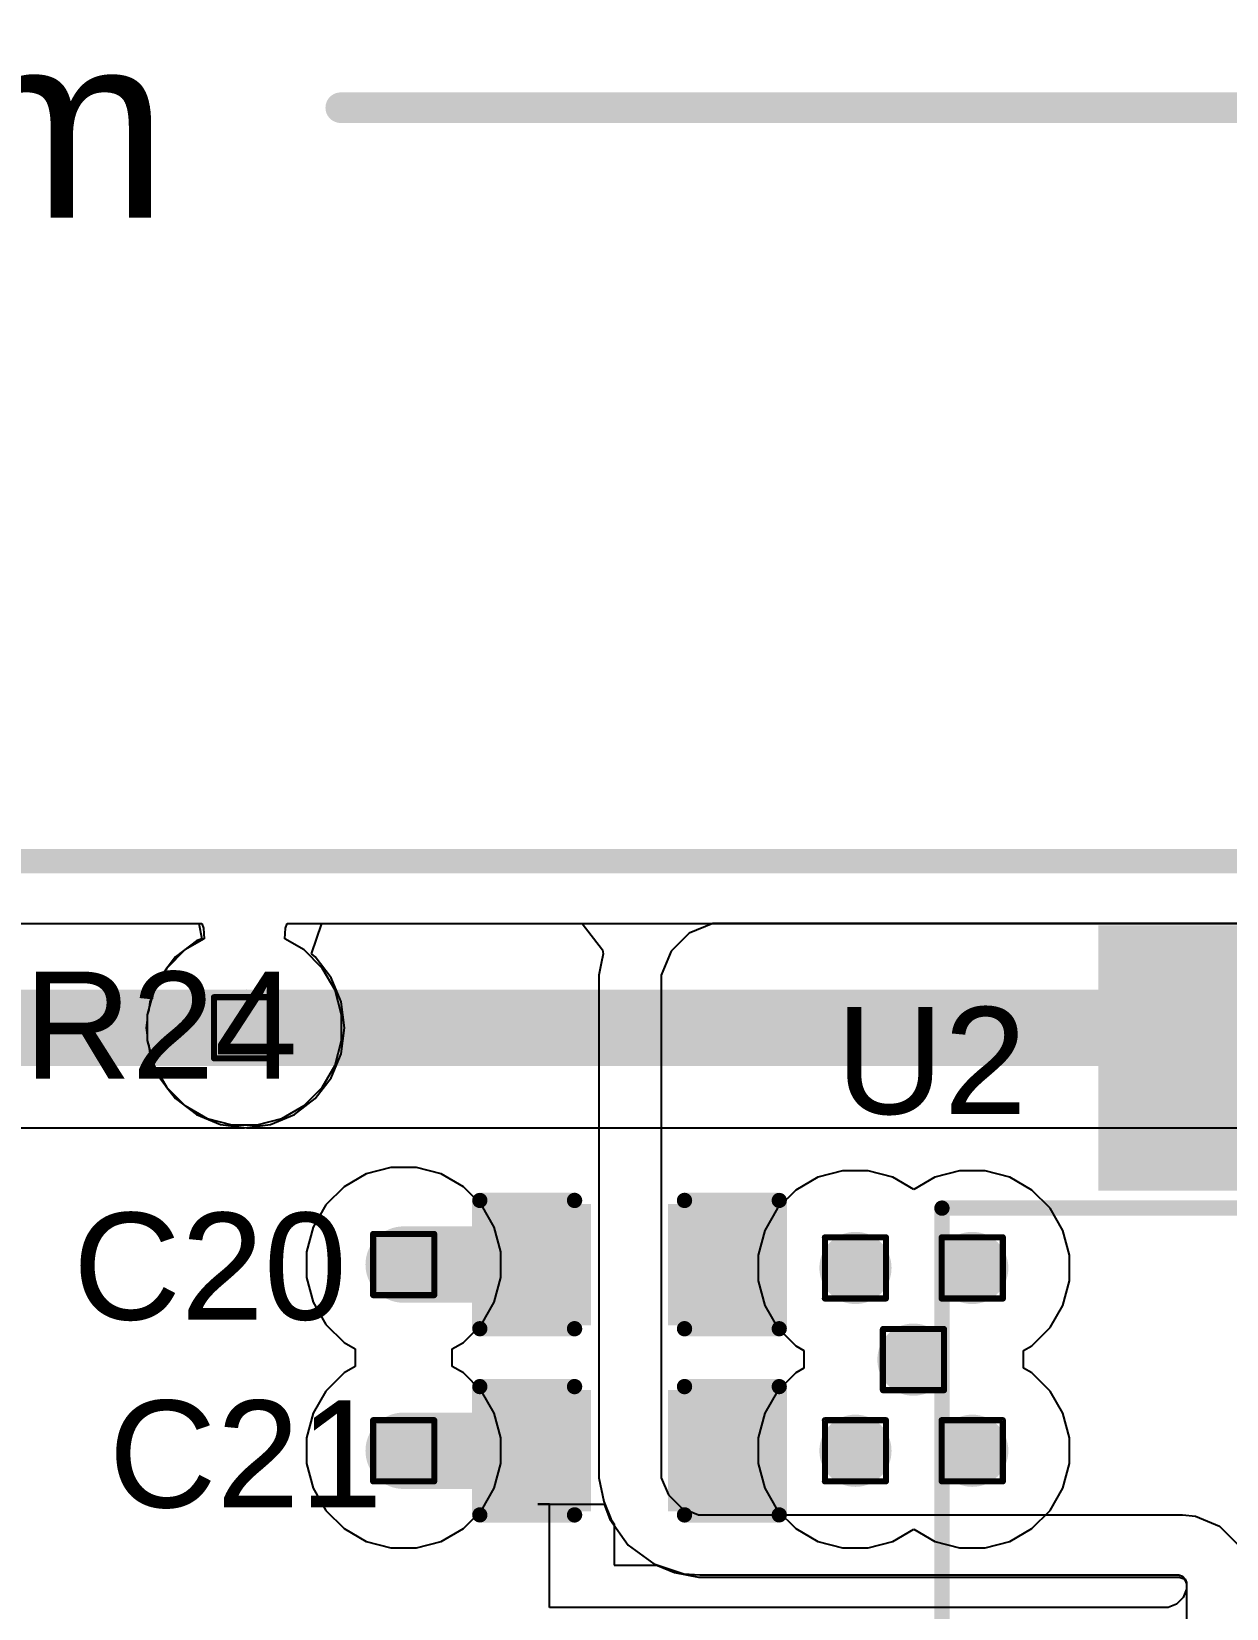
# Model space of a CAD drawing. Header units: inches. Extents: x -9 to 196, y -9 to 68.
# Drawn here: x 28.38 to 38.31, y 23.79 to 36.89 of the extents above; entities that cross this region are included whole.
import ezdxf

# ---------------------------------------------------------------- set-up
doc = ezdxf.new("R2010")
doc.units = ezdxf.units.IN
for name, color, linetype in [('Board Outline', 216, 'Continuous'), ('Bottom Layer', 5, 'Continuous'), ('Dimension', 6, 'Continuous'), ('Drill Drawing', 1, 'Continuous'), ('Ground', 16, 'Continuous'), ('Power 3V3', 76, 'Continuous'), ('Top Layer', 1, 'Continuous'), ('Top Overlay', 2, 'Continuous'), ('Top Paste', 8, 'Continuous'), ('Top Solder', 216, 'Continuous'), ('Via Holes', 16, 'Continuous')]:
    doc.layers.add(name, color=color, linetype=linetype)
doc.styles.add('Arial', font='', dxfattribs={"height": 0.2})
doc.styles.get('Arial').set_extended_font_data('Arial')

# ---------------------------------------------------------------- blocks, each defined once
blk = doc.blocks.new('SOT__223_1')
at = {"layer": 'Top Layer'}
for points in [[(-1.9, 4.05), (1.9, 4.05), (1.9, 2.05), (-1.9, 2.05)], [(-3.05, -2.05), (-1.55, -2.05), (-1.55, -4.05), (-3.05, -4.05)], [(-0.75, -2.05), (0.75, -2.05), (0.75, -4.05), (-0.75, -4.05)], [(1.55, -2.05), (3.05, -2.05), (3.05, -4.05), (1.55, -4.05)]]:
    blk.add_hatch(color=1, dxfattribs=at).paths.add_polyline_path(points)
at = {"layer": 'Top Paste'}
for points in [[(-1.9, 4.05), (1.9, 4.05), (1.9, 2.05), (-1.9, 2.05)], [(-3.05, -2.05), (-1.55, -2.05), (-1.55, -4.05), (-3.05, -4.05)], [(-0.75, -2.05), (0.75, -2.05), (0.75, -4.05), (-0.75, -4.05)], [(1.55, -2.05), (3.05, -2.05), (3.05, -4.05), (1.55, -4.05)]]:
    blk.add_hatch(color=8, dxfattribs=at).paths.add_polyline_path(points)
at = {"layer": 'Top Solder'}
for points in [[(-2.002, 4.152), (2.002, 4.152), (2.002, 1.948), (-2.002, 1.948)], [(-3.152, -1.948), (-1.448, -1.948), (-1.448, -4.152), (-3.152, -4.152)], [(-0.852, -1.948), (0.852, -1.948), (0.852, -4.152), (-0.852, -4.152)], [(1.448, -1.948), (3.152, -1.948), (3.152, -4.152), (1.448, -4.152)]]:
    blk.add_hatch(color=216, dxfattribs=at).paths.add_polyline_path(points)
at = {"layer": 'Top Overlay'}
for points in [[(-3.302, 1.803, 0.127, 0.127, 0), (3.302, 1.803, 0.127, 0.127, 0)], [(-3.302, -1.829, 0.127, 0.127, 0), (-3.302, 1.803, 0.127, 0.127, 0)], [(3.302, -1.829, 0.127, 0.127, 0), (3.302, 1.803, 0.127, 0.127, 0)], [(-3.302, -1.829, 0.127, 0.127, 0), (3.302, -1.829, 0.127, 0.127, 0)], [(-3.353, -2.946, 0.2, 0.2, 0), (-3.226, -3.073, 0.2, 0.2, 0)], [(-3.353, -2.946, 0.2, 0.2, 0), (-3.353, -3.2, 0.2, 0.2, 0)], [(-3.353, -3.2, 0.2, 0.2, 0), (-3.226, -3.073, 0.2, 0.2, 0)]]:
    blk.add_lwpolyline(points, format="xyseb", dxfattribs=at)
for points in [[(-3.334, 1.803, 0.0635, 0.0635, 1), (-3.27, 1.803, 0.0635, 0.0635, 1)], [(-3.334, 1.803, 0.0635, 0.0635, 1), (-3.27, 1.803, 0.0635, 0.0635, 1)], [(3.27, 1.803, 0.0635, 0.0635, 1), (3.334, 1.803, 0.0635, 0.0635, 1)], [(3.27, 1.803, 0.0635, 0.0635, 1), (3.334, 1.803, 0.0635, 0.0635, 1)], [(-3.334, -1.829, 0.0635, 0.0635, 1), (-3.27, -1.829, 0.0635, 0.0635, 1)], [(-3.334, -1.829, 0.0635, 0.0635, 1), (-3.27, -1.829, 0.0635, 0.0635, 1)], [(3.27, -1.829, 0.0635, 0.0635, 1), (3.334, -1.829, 0.0635, 0.0635, 1)], [(3.27, -1.829, 0.0635, 0.0635, 1), (3.334, -1.829, 0.0635, 0.0635, 1)], [(-3.403, -2.946, 0.1, 0.1, 1), (-3.303, -2.946, 0.1, 0.1, 1)], [(-3.403, -2.946, 0.1, 0.1, 1), (-3.303, -2.946, 0.1, 0.1, 1)], [(-3.276, -3.073, 0.1, 0.1, 1), (-3.176, -3.073, 0.1, 0.1, 1)], [(-3.276, -3.073, 0.1, 0.1, 1), (-3.176, -3.073, 0.1, 0.1, 1)], [(-3.403, -3.2, 0.1, 0.1, 1), (-3.303, -3.2, 0.1, 0.1, 1)], [(-3.403, -3.2, 0.1, 0.1, 1), (-3.303, -3.2, 0.1, 0.1, 1)]]:
    blk.add_lwpolyline(points, format="xyseb", close=True, dxfattribs=at)
blk = doc.blocks.new('C___0603_43')
at = {"layer": 'Top Layer'}
for points in [[(-0.381, 0.445), (-0.381, -0.445), (-1.143, -0.445), (-1.143, 0.445)], [(1.143, 0.445), (1.143, -0.445), (0.381, -0.445), (0.381, 0.445)]]:
    blk.add_hatch(color=1, dxfattribs=at).paths.add_polyline_path(points)
at = {"layer": 'Top Paste'}
for points in [[(-0.381, 0.445), (-0.381, -0.445), (-1.143, -0.445), (-1.143, 0.445)], [(1.143, 0.445), (1.143, -0.445), (0.381, -0.445), (0.381, 0.445)]]:
    blk.add_hatch(color=8, dxfattribs=at).paths.add_polyline_path(points)
at = {"layer": 'Top Solder'}
for points in [[(-0.321, 0.504), (-0.321, -0.504), (-1.203, -0.504), (-1.203, 0.504)], [(1.203, 0.504), (1.203, -0.504), (0.321, -0.504), (0.321, 0.504)]]:
    blk.add_hatch(color=216, dxfattribs=at).paths.add_polyline_path(points)
at = {"layer": 'Top Overlay'}
for points in [[(-1.245, 0.533, 0.127, 0.127, 0), (-0.457, 0.533, 0.127, 0.127, 0)], [(-1.245, -0.533, 0.127, 0.127, 0), (-1.245, 0.533, 0.127, 0.127, 0)], [(0.457, 0.533, 0.127, 0.127, 0), (1.245, 0.533, 0.127, 0.127, 0)], [(1.245, -0.533, 0.127, 0.127, 0), (1.245, 0.533, 0.127, 0.127, 0)], [(-1.245, -0.533, 0.127, 0.127, 0), (-0.457, -0.533, 0.127, 0.127, 0)], [(0.457, -0.533, 0.127, 0.127, 0), (1.245, -0.533, 0.127, 0.127, 0)]]:
    blk.add_lwpolyline(points, format="xyseb", dxfattribs=at)
for points in [[(-1.276, 0.533, 0.0635, 0.0635, 1), (-1.213, 0.533, 0.0635, 0.0635, 1)], [(-1.276, 0.533, 0.0635, 0.0635, 1), (-1.213, 0.533, 0.0635, 0.0635, 1)], [(-0.489, 0.533, 0.0635, 0.0635, 1), (-0.425, 0.533, 0.0635, 0.0635, 1)], [(0.425, 0.533, 0.0635, 0.0635, 1), (0.489, 0.533, 0.0635, 0.0635, 1)], [(1.213, 0.533, 0.0635, 0.0635, 1), (1.276, 0.533, 0.0635, 0.0635, 1)], [(1.213, 0.533, 0.0635, 0.0635, 1), (1.276, 0.533, 0.0635, 0.0635, 1)], [(-1.276, -0.533, 0.0635, 0.0635, 1), (-1.213, -0.533, 0.0635, 0.0635, 1)], [(-1.276, -0.533, 0.0635, 0.0635, 1), (-1.213, -0.533, 0.0635, 0.0635, 1)], [(-0.489, -0.533, 0.0635, 0.0635, 1), (-0.425, -0.533, 0.0635, 0.0635, 1)], [(0.425, -0.533, 0.0635, 0.0635, 1), (0.489, -0.533, 0.0635, 0.0635, 1)], [(1.213, -0.533, 0.0635, 0.0635, 1), (1.276, -0.533, 0.0635, 0.0635, 1)], [(1.213, -0.533, 0.0635, 0.0635, 1), (1.276, -0.533, 0.0635, 0.0635, 1)]]:
    blk.add_lwpolyline(points, format="xyseb", close=True, dxfattribs=at)
blk = doc.blocks.new('C___0603_44')
at = {"layer": 'Top Layer'}
for points in [[(-0.381, 0.445), (-0.381, -0.445), (-1.143, -0.445), (-1.143, 0.445)], [(1.143, 0.445), (1.143, -0.445), (0.381, -0.445), (0.381, 0.445)]]:
    blk.add_hatch(color=1, dxfattribs=at).paths.add_polyline_path(points)
at = {"layer": 'Top Paste'}
for points in [[(-0.381, 0.445), (-0.381, -0.445), (-1.143, -0.445), (-1.143, 0.445)], [(1.143, 0.445), (1.143, -0.445), (0.381, -0.445), (0.381, 0.445)]]:
    blk.add_hatch(color=8, dxfattribs=at).paths.add_polyline_path(points)
at = {"layer": 'Top Solder'}
for points in [[(-0.321, 0.504), (-0.321, -0.504), (-1.203, -0.504), (-1.203, 0.504)], [(1.203, 0.504), (1.203, -0.504), (0.321, -0.504), (0.321, 0.504)]]:
    blk.add_hatch(color=216, dxfattribs=at).paths.add_polyline_path(points)
at = {"layer": 'Top Overlay'}
for points in [[(-1.245, 0.533, 0.127, 0.127, 0), (-0.457, 0.533, 0.127, 0.127, 0)], [(-1.245, -0.533, 0.127, 0.127, 0), (-1.245, 0.533, 0.127, 0.127, 0)], [(0.457, 0.533, 0.127, 0.127, 0), (1.245, 0.533, 0.127, 0.127, 0)], [(1.245, 0.533, 0.127, 0.127, 0), (1.245, -0.533, 0.127, 0.127, 0)], [(-1.245, -0.533, 0.127, 0.127, 0), (-0.457, -0.533, 0.127, 0.127, 0)], [(0.457, -0.533, 0.127, 0.127, 0), (1.245, -0.533, 0.127, 0.127, 0)]]:
    blk.add_lwpolyline(points, format="xyseb", dxfattribs=at)
for points in [[(-1.276, 0.533, 0.0635, 0.0635, 1), (-1.213, 0.533, 0.0635, 0.0635, 1)], [(-1.276, 0.533, 0.0635, 0.0635, 1), (-1.213, 0.533, 0.0635, 0.0635, 1)], [(-0.489, 0.533, 0.0635, 0.0635, 1), (-0.425, 0.533, 0.0635, 0.0635, 1)], [(0.425, 0.533, 0.0635, 0.0635, 1), (0.489, 0.533, 0.0635, 0.0635, 1)], [(1.213, 0.533, 0.0635, 0.0635, 1), (1.276, 0.533, 0.0635, 0.0635, 1)], [(1.213, 0.533, 0.0635, 0.0635, 1), (1.276, 0.533, 0.0635, 0.0635, 1)], [(-1.276, -0.533, 0.0635, 0.0635, 1), (-1.213, -0.533, 0.0635, 0.0635, 1)], [(-1.276, -0.533, 0.0635, 0.0635, 1), (-1.213, -0.533, 0.0635, 0.0635, 1)], [(-0.489, -0.533, 0.0635, 0.0635, 1), (-0.425, -0.533, 0.0635, 0.0635, 1)], [(0.425, -0.533, 0.0635, 0.0635, 1), (0.489, -0.533, 0.0635, 0.0635, 1)], [(1.213, -0.533, 0.0635, 0.0635, 1), (1.276, -0.533, 0.0635, 0.0635, 1)], [(1.213, -0.533, 0.0635, 0.0635, 1), (1.276, -0.533, 0.0635, 0.0635, 1)]]:
    blk.add_lwpolyline(points, format="xyseb", close=True, dxfattribs=at)

msp = doc.modelspace()

# ---------------------------------------------------------------- hatches: boundary and pattern name
at = {"layer": 'Bottom Layer'}
h = msp.add_hatch(color=5, dxfattribs=at)
edge = h.paths.add_edge_path()
edge.add_arc((30.151, 28.615), 0.3, 0, 360)
h = msp.add_hatch(color=5, dxfattribs=at)
edge = h.paths.add_edge_path()
edge.add_arc((31.475, 26.647), 0.3, 0, 360)
h = msp.add_hatch(color=5, dxfattribs=at)
edge = h.paths.add_edge_path()
edge.add_arc((35.23, 26.619), 0.3, 0, 360)
h = msp.add_hatch(color=5, dxfattribs=at)
edge = h.paths.add_edge_path()
edge.add_arc((36.201, 26.619), 0.3, 0, 360)
h = msp.add_hatch(color=5, dxfattribs=at)
edge = h.paths.add_edge_path()
edge.add_arc((35.712, 25.857), 0.3, 0, 360)
h = msp.add_hatch(color=5, dxfattribs=at)
edge = h.paths.add_edge_path()
edge.add_arc((31.475, 25.1), 0.3, 0, 360)
h = msp.add_hatch(color=5, dxfattribs=at)
edge = h.paths.add_edge_path()
edge.add_arc((35.23, 25.1), 0.3, 0, 360)
h = msp.add_hatch(color=5, dxfattribs=at)
edge = h.paths.add_edge_path()
edge.add_arc((36.201, 25.1), 0.3, 0, 360)
at = {"layer": 'Ground'}
h = msp.add_hatch(color=16, dxfattribs=at)
edge = h.paths.add_edge_path()
edge.add_arc((30.151, 28.615), 0.3, 0, 360)
h = msp.add_hatch(color=16, dxfattribs=at)
edge = h.paths.add_edge_path()
edge.add_arc((31.475, 26.647), 0.3, 0, 360)
h = msp.add_hatch(color=16, dxfattribs=at)
edge = h.paths.add_edge_path()
edge.add_arc((35.23, 26.619), 0.3, 0, 360)
h = msp.add_hatch(color=16, dxfattribs=at)
edge = h.paths.add_edge_path()
edge.add_arc((36.201, 26.619), 0.3, 0, 360)
h = msp.add_hatch(color=16, dxfattribs=at)
edge = h.paths.add_edge_path()
edge.add_arc((35.712, 25.857), 0.3, 0, 360)
h = msp.add_hatch(color=16, dxfattribs=at)
edge = h.paths.add_edge_path()
edge.add_arc((31.475, 25.1), 0.3, 0, 360)
h = msp.add_hatch(color=16, dxfattribs=at)
edge = h.paths.add_edge_path()
edge.add_arc((35.23, 25.1), 0.3, 0, 360)
h = msp.add_hatch(color=16, dxfattribs=at)
edge = h.paths.add_edge_path()
edge.add_arc((36.201, 25.1), 0.3, 0, 360)
at = {"layer": 'Power 3V3'}
h = msp.add_hatch(color=76, dxfattribs=at)
edge = h.paths.add_edge_path()
edge.add_arc((30.151, 28.615), 0.3, 0, 360)
h = msp.add_hatch(color=76, dxfattribs=at)
edge = h.paths.add_edge_path()
edge.add_arc((31.475, 26.647), 0.3, 0, 360)
h = msp.add_hatch(color=76, dxfattribs=at)
edge = h.paths.add_edge_path()
edge.add_arc((35.23, 26.619), 0.3, 0, 360)
h = msp.add_hatch(color=76, dxfattribs=at)
edge = h.paths.add_edge_path()
edge.add_arc((36.201, 26.619), 0.3, 0, 360)
h = msp.add_hatch(color=76, dxfattribs=at)
edge = h.paths.add_edge_path()
edge.add_arc((35.712, 25.857), 0.3, 0, 360)
h = msp.add_hatch(color=76, dxfattribs=at)
edge = h.paths.add_edge_path()
edge.add_arc((31.475, 25.1), 0.3, 0, 360)
h = msp.add_hatch(color=76, dxfattribs=at)
edge = h.paths.add_edge_path()
edge.add_arc((35.23, 25.1), 0.3, 0, 360)
h = msp.add_hatch(color=76, dxfattribs=at)
edge = h.paths.add_edge_path()
edge.add_arc((36.201, 25.1), 0.3, 0, 360)
at = {"layer": 'Top Layer'}
h = msp.add_hatch(color=1, dxfattribs=at)
edge = h.paths.add_edge_path()
edge.add_arc((30.151, 28.615), 0.3, 0, 360)
h = msp.add_hatch(color=1, dxfattribs=at)
edge = h.paths.add_edge_path()
edge.add_arc((31.475, 26.647), 0.3, 0, 360)
h = msp.add_hatch(color=1, dxfattribs=at)
edge = h.paths.add_edge_path()
edge.add_arc((35.23, 26.619), 0.3, 0, 360)
h = msp.add_hatch(color=1, dxfattribs=at)
edge = h.paths.add_edge_path()
edge.add_arc((36.201, 26.619), 0.3, 0, 360)
h = msp.add_hatch(color=1, dxfattribs=at)
edge = h.paths.add_edge_path()
edge.add_arc((35.712, 25.857), 0.3, 0, 360)
h = msp.add_hatch(color=1, dxfattribs=at)
edge = h.paths.add_edge_path()
edge.add_arc((31.475, 25.1), 0.3, 0, 360)
h = msp.add_hatch(color=1, dxfattribs=at)
edge = h.paths.add_edge_path()
edge.add_arc((35.23, 25.1), 0.3, 0, 360)
h = msp.add_hatch(color=1, dxfattribs=at)
edge = h.paths.add_edge_path()
edge.add_arc((36.201, 25.1), 0.3, 0, 360)
at = {"layer": 'Via Holes'}
h = msp.add_hatch(color=7, dxfattribs=at)
edge = h.paths.add_edge_path()
edge.add_arc((30.151, 28.615), 0.15, 0, 360)
h = msp.add_hatch(color=7, dxfattribs=at)
edge = h.paths.add_edge_path()
edge.add_arc((31.475, 26.647), 0.15, 0, 360)
h = msp.add_hatch(color=7, dxfattribs=at)
edge = h.paths.add_edge_path()
edge.add_arc((35.23, 26.619), 0.15, 0, 360)
h = msp.add_hatch(color=7, dxfattribs=at)
edge = h.paths.add_edge_path()
edge.add_arc((36.201, 26.619), 0.15, 0, 360)
h = msp.add_hatch(color=7, dxfattribs=at)
edge = h.paths.add_edge_path()
edge.add_arc((35.712, 25.857), 0.15, 0, 360)
h = msp.add_hatch(color=7, dxfattribs=at)
edge = h.paths.add_edge_path()
edge.add_arc((31.475, 25.1), 0.15, 0, 360)
h = msp.add_hatch(color=7, dxfattribs=at)
edge = h.paths.add_edge_path()
edge.add_arc((35.23, 25.1), 0.15, 0, 360)
h = msp.add_hatch(color=7, dxfattribs=at)
edge = h.paths.add_edge_path()
edge.add_arc((36.201, 25.1), 0.15, 0, 360)

# ---------------------------------------------------------------- linework, layer by layer
at = {"layer": 'Board Outline'}
msp.add_lwpolyline([(-0.722, 30, 0.203, 0.203, 0), (52.722, 30, 0.203, 0.203, 0)], format="xyseb", dxfattribs=at)
at = {"layer": 'Bottom Layer'}
for p, q in [((22.54, 29.482), (29.796, 29.482)), ((29.817, 29.355), (29.655, 29.262)), ((29.796, 29.482), (29.81, 29.443)), ((29.81, 29.443), (29.817, 29.355)), ((30.486, 29.355), (30.492, 29.443)), ((30.648, 29.262), (30.486, 29.355)), ((30.492, 29.443), (30.507, 29.482)), ((30.507, 29.482), (44.222, 29.482)), ((29.655, 29.262), (29.505, 29.111)), ((30.798, 29.111), (30.648, 29.262)), ((29.505, 29.111), (29.398, 28.927)), ((30.904, 28.927), (30.798, 29.111)), ((29.398, 28.927), (29.343, 28.721)), ((30.959, 28.721), (30.904, 28.927)), ((29.343, 28.721), (29.343, 28.509)), ((30.959, 28.509), (30.959, 28.721)), ((29.343, 28.509), (29.398, 28.303)), ((30.904, 28.303), (30.959, 28.509)), ((29.398, 28.303), (29.505, 28.119)), ((30.798, 28.119), (30.904, 28.303)), ((29.505, 28.119), (29.655, 27.968)), ((30.648, 27.968), (30.798, 28.119)), ((29.655, 27.968), (29.84, 27.862)), ((30.463, 27.862), (30.648, 27.968)), ((29.84, 27.862), (30.045, 27.807)), ((30.045, 27.807), (30.258, 27.807)), ((30.258, 27.807), (30.463, 27.862)), ((35.123, 27.427), (34.918, 27.372)), ((35.336, 27.427), (35.123, 27.427)), ((35.542, 27.372), (35.336, 27.427)), ((36.095, 27.427), (35.889, 27.372)), ((36.307, 27.427), (36.095, 27.427)), ((36.513, 27.372), (36.307, 27.427)), ((34.734, 27.266), (34.583, 27.115)), ((34.918, 27.372), (34.734, 27.266)), ((35.715, 27.272), (35.542, 27.372)), ((35.889, 27.372), (35.715, 27.272)), ((36.697, 27.266), (36.513, 27.372)), ((36.848, 27.115), (36.697, 27.266)), ((34.583, 27.115), (34.477, 26.931)), ((36.954, 26.931), (36.848, 27.115)), ((34.477, 26.931), (34.422, 26.726)), ((37.009, 26.726), (36.954, 26.931)), ((34.422, 26.726), (34.422, 26.513)), ((37.009, 26.513), (37.009, 26.726)), ((34.422, 26.513), (34.477, 26.307)), ((36.954, 26.307), (37.009, 26.513)), ((34.477, 26.307), (34.583, 26.123)), ((36.848, 26.123), (36.954, 26.307)), ((34.583, 26.123), (34.734, 25.973)), ((36.697, 25.973), (36.848, 26.123)), ((34.734, 25.973), (34.802, 25.933)), ((36.628, 25.933), (36.697, 25.973)), ((34.802, 25.933), (34.802, 25.786)), ((36.628, 25.786), (36.628, 25.933)), ((34.734, 25.747), (34.583, 25.596)), ((34.802, 25.786), (34.734, 25.747)), ((36.697, 25.747), (36.628, 25.786)), ((36.848, 25.596), (36.697, 25.747)), ((34.583, 25.596), (34.477, 25.412)), ((36.954, 25.412), (36.848, 25.596)), ((34.477, 25.412), (34.422, 25.207)), ((37.009, 25.207), (36.954, 25.412)), ((34.422, 25.207), (34.422, 24.994)), ((37.009, 24.994), (37.009, 25.207)), ((34.422, 24.994), (34.477, 24.788)), ((36.954, 24.788), (37.009, 24.994)), ((34.477, 24.788), (34.583, 24.604)), ((36.848, 24.604), (36.954, 24.788)), ((34.583, 24.604), (34.734, 24.454)), ((36.697, 24.454), (36.848, 24.604)), ((34.734, 24.454), (34.918, 24.347)), ((35.542, 24.347), (35.715, 24.448)), ((35.715, 24.448), (35.889, 24.347)), ((36.513, 24.347), (36.697, 24.454)), ((34.918, 24.347), (35.123, 24.292)), ((35.123, 24.292), (35.336, 24.292)), ((35.336, 24.292), (35.542, 24.347)), ((35.889, 24.347), (36.095, 24.292)), ((36.095, 24.292), (36.307, 24.292)), ((36.307, 24.292), (36.513, 24.347))]:
    msp.add_line(p, q, dxfattribs=at)
at = {"layer": 'Dimension'}
msp.add_lwpolyline([(30.951, 36.26, 0.254, 0.254, 0), (54.5, 36.26, 0.254, 0.254, 0)], format="xyseb", dxfattribs=at)
msp.add_lwpolyline([(30.888, 36.26, 0.127, 0.127, 1), (31.015, 36.26, 0.127, 0.127, 1)], format="xyseb", close=True, dxfattribs=at)
at = {"layer": 'Drill Drawing'}
for points in [[(29.897, 28.869, 0.0508, 0.0508, 0), (30.405, 28.869, 0.0508, 0.0508, 0)], [(29.897, 28.361, 0.0508, 0.0508, 0), (29.897, 28.869, 0.0508, 0.0508, 0)], [(30.405, 28.361, 0.0508, 0.0508, 0), (30.405, 28.869, 0.0508, 0.0508, 0)], [(29.897, 28.361, 0.0508, 0.0508, 0), (30.405, 28.361, 0.0508, 0.0508, 0)], [(31.221, 26.901, 0.0508, 0.0508, 0), (31.729, 26.901, 0.0508, 0.0508, 0)], [(31.221, 26.393, 0.0508, 0.0508, 0), (31.221, 26.901, 0.0508, 0.0508, 0)], [(31.729, 26.393, 0.0508, 0.0508, 0), (31.729, 26.901, 0.0508, 0.0508, 0)], [(34.976, 26.873, 0.0508, 0.0508, 0), (35.484, 26.873, 0.0508, 0.0508, 0)], [(34.976, 26.365, 0.0508, 0.0508, 0), (34.976, 26.873, 0.0508, 0.0508, 0)], [(35.484, 26.365, 0.0508, 0.0508, 0), (35.484, 26.873, 0.0508, 0.0508, 0)], [(35.947, 26.873, 0.0508, 0.0508, 0), (36.455, 26.873, 0.0508, 0.0508, 0)], [(35.947, 26.365, 0.0508, 0.0508, 0), (35.947, 26.873, 0.0508, 0.0508, 0)], [(36.455, 26.365, 0.0508, 0.0508, 0), (36.455, 26.873, 0.0508, 0.0508, 0)], [(31.221, 26.393, 0.0508, 0.0508, 0), (31.729, 26.393, 0.0508, 0.0508, 0)], [(34.976, 26.365, 0.0508, 0.0508, 0), (35.484, 26.365, 0.0508, 0.0508, 0)], [(35.947, 26.365, 0.0508, 0.0508, 0), (36.455, 26.365, 0.0508, 0.0508, 0)], [(35.458, 26.111, 0.0508, 0.0508, 0), (35.966, 26.111, 0.0508, 0.0508, 0)], [(35.458, 25.603, 0.0508, 0.0508, 0), (35.458, 26.111, 0.0508, 0.0508, 0)], [(35.966, 25.603, 0.0508, 0.0508, 0), (35.966, 26.111, 0.0508, 0.0508, 0)], [(35.458, 25.603, 0.0508, 0.0508, 0), (35.966, 25.603, 0.0508, 0.0508, 0)], [(31.221, 25.354, 0.0508, 0.0508, 0), (31.729, 25.354, 0.0508, 0.0508, 0)], [(31.221, 24.846, 0.0508, 0.0508, 0), (31.221, 25.354, 0.0508, 0.0508, 0)], [(31.729, 24.846, 0.0508, 0.0508, 0), (31.729, 25.354, 0.0508, 0.0508, 0)], [(34.976, 25.354, 0.0508, 0.0508, 0), (35.484, 25.354, 0.0508, 0.0508, 0)], [(34.976, 24.846, 0.0508, 0.0508, 0), (34.976, 25.354, 0.0508, 0.0508, 0)], [(35.484, 24.846, 0.0508, 0.0508, 0), (35.484, 25.354, 0.0508, 0.0508, 0)], [(35.947, 25.354, 0.0508, 0.0508, 0), (36.455, 25.354, 0.0508, 0.0508, 0)], [(35.947, 24.846, 0.0508, 0.0508, 0), (35.947, 25.354, 0.0508, 0.0508, 0)], [(36.455, 24.846, 0.0508, 0.0508, 0), (36.455, 25.354, 0.0508, 0.0508, 0)], [(31.221, 24.846, 0.0508, 0.0508, 0), (31.729, 24.846, 0.0508, 0.0508, 0)], [(34.976, 24.846, 0.0508, 0.0508, 0), (35.484, 24.846, 0.0508, 0.0508, 0)], [(35.947, 24.846, 0.0508, 0.0508, 0), (36.455, 24.846, 0.0508, 0.0508, 0)]]:
    msp.add_lwpolyline(points, format="xyseb", dxfattribs=at)
for points in [[(29.885, 28.869, 0.0254, 0.0254, 1), (29.91, 28.869, 0.0254, 0.0254, 1)], [(29.885, 28.869, 0.0254, 0.0254, 1), (29.91, 28.869, 0.0254, 0.0254, 1)], [(30.393, 28.869, 0.0254, 0.0254, 1), (30.418, 28.869, 0.0254, 0.0254, 1)], [(30.393, 28.869, 0.0254, 0.0254, 1), (30.418, 28.869, 0.0254, 0.0254, 1)], [(29.885, 28.361, 0.0254, 0.0254, 1), (29.91, 28.361, 0.0254, 0.0254, 1)], [(29.885, 28.361, 0.0254, 0.0254, 1), (29.91, 28.361, 0.0254, 0.0254, 1)], [(30.393, 28.361, 0.0254, 0.0254, 1), (30.418, 28.361, 0.0254, 0.0254, 1)], [(30.393, 28.361, 0.0254, 0.0254, 1), (30.418, 28.361, 0.0254, 0.0254, 1)], [(31.208, 26.901, 0.0254, 0.0254, 1), (31.233, 26.901, 0.0254, 0.0254, 1)], [(31.208, 26.901, 0.0254, 0.0254, 1), (31.233, 26.901, 0.0254, 0.0254, 1)], [(31.716, 26.901, 0.0254, 0.0254, 1), (31.741, 26.901, 0.0254, 0.0254, 1)], [(31.716, 26.901, 0.0254, 0.0254, 1), (31.741, 26.901, 0.0254, 0.0254, 1)], [(34.963, 26.873, 0.0254, 0.0254, 1), (34.988, 26.873, 0.0254, 0.0254, 1)], [(34.963, 26.873, 0.0254, 0.0254, 1), (34.988, 26.873, 0.0254, 0.0254, 1)], [(35.471, 26.873, 0.0254, 0.0254, 1), (35.496, 26.873, 0.0254, 0.0254, 1)], [(35.471, 26.873, 0.0254, 0.0254, 1), (35.496, 26.873, 0.0254, 0.0254, 1)], [(35.934, 26.873, 0.0254, 0.0254, 1), (35.96, 26.873, 0.0254, 0.0254, 1)], [(35.934, 26.873, 0.0254, 0.0254, 1), (35.96, 26.873, 0.0254, 0.0254, 1)], [(36.442, 26.873, 0.0254, 0.0254, 1), (36.468, 26.873, 0.0254, 0.0254, 1)], [(36.442, 26.873, 0.0254, 0.0254, 1), (36.468, 26.873, 0.0254, 0.0254, 1)], [(31.208, 26.393, 0.0254, 0.0254, 1), (31.233, 26.393, 0.0254, 0.0254, 1)], [(31.208, 26.393, 0.0254, 0.0254, 1), (31.233, 26.393, 0.0254, 0.0254, 1)], [(31.716, 26.393, 0.0254, 0.0254, 1), (31.741, 26.393, 0.0254, 0.0254, 1)], [(31.716, 26.393, 0.0254, 0.0254, 1), (31.741, 26.393, 0.0254, 0.0254, 1)], [(34.963, 26.365, 0.0254, 0.0254, 1), (34.988, 26.365, 0.0254, 0.0254, 1)], [(34.963, 26.365, 0.0254, 0.0254, 1), (34.988, 26.365, 0.0254, 0.0254, 1)], [(35.471, 26.365, 0.0254, 0.0254, 1), (35.496, 26.365, 0.0254, 0.0254, 1)], [(35.471, 26.365, 0.0254, 0.0254, 1), (35.496, 26.365, 0.0254, 0.0254, 1)], [(35.934, 26.365, 0.0254, 0.0254, 1), (35.96, 26.365, 0.0254, 0.0254, 1)], [(35.934, 26.365, 0.0254, 0.0254, 1), (35.96, 26.365, 0.0254, 0.0254, 1)], [(36.442, 26.365, 0.0254, 0.0254, 1), (36.468, 26.365, 0.0254, 0.0254, 1)], [(36.442, 26.365, 0.0254, 0.0254, 1), (36.468, 26.365, 0.0254, 0.0254, 1)], [(35.446, 26.111, 0.0254, 0.0254, 1), (35.471, 26.111, 0.0254, 0.0254, 1)], [(35.446, 26.111, 0.0254, 0.0254, 1), (35.471, 26.111, 0.0254, 0.0254, 1)], [(35.954, 26.111, 0.0254, 0.0254, 1), (35.979, 26.111, 0.0254, 0.0254, 1)], [(35.954, 26.111, 0.0254, 0.0254, 1), (35.979, 26.111, 0.0254, 0.0254, 1)], [(35.446, 25.603, 0.0254, 0.0254, 1), (35.471, 25.603, 0.0254, 0.0254, 1)], [(35.446, 25.603, 0.0254, 0.0254, 1), (35.471, 25.603, 0.0254, 0.0254, 1)], [(35.954, 25.603, 0.0254, 0.0254, 1), (35.979, 25.603, 0.0254, 0.0254, 1)], [(35.954, 25.603, 0.0254, 0.0254, 1), (35.979, 25.603, 0.0254, 0.0254, 1)], [(31.208, 25.354, 0.0254, 0.0254, 1), (31.233, 25.354, 0.0254, 0.0254, 1)], [(31.208, 25.354, 0.0254, 0.0254, 1), (31.233, 25.354, 0.0254, 0.0254, 1)], [(31.716, 25.354, 0.0254, 0.0254, 1), (31.741, 25.354, 0.0254, 0.0254, 1)], [(31.716, 25.354, 0.0254, 0.0254, 1), (31.741, 25.354, 0.0254, 0.0254, 1)], [(34.963, 25.354, 0.0254, 0.0254, 1), (34.988, 25.354, 0.0254, 0.0254, 1)], [(34.963, 25.354, 0.0254, 0.0254, 1), (34.988, 25.354, 0.0254, 0.0254, 1)], [(35.471, 25.354, 0.0254, 0.0254, 1), (35.496, 25.354, 0.0254, 0.0254, 1)], [(35.471, 25.354, 0.0254, 0.0254, 1), (35.496, 25.354, 0.0254, 0.0254, 1)], [(35.934, 25.354, 0.0254, 0.0254, 1), (35.96, 25.354, 0.0254, 0.0254, 1)], [(35.934, 25.354, 0.0254, 0.0254, 1), (35.96, 25.354, 0.0254, 0.0254, 1)], [(36.442, 25.354, 0.0254, 0.0254, 1), (36.468, 25.354, 0.0254, 0.0254, 1)], [(36.442, 25.354, 0.0254, 0.0254, 1), (36.468, 25.354, 0.0254, 0.0254, 1)], [(31.208, 24.846, 0.0254, 0.0254, 1), (31.233, 24.846, 0.0254, 0.0254, 1)], [(31.208, 24.846, 0.0254, 0.0254, 1), (31.233, 24.846, 0.0254, 0.0254, 1)], [(31.716, 24.846, 0.0254, 0.0254, 1), (31.741, 24.846, 0.0254, 0.0254, 1)], [(31.716, 24.846, 0.0254, 0.0254, 1), (31.741, 24.846, 0.0254, 0.0254, 1)], [(34.963, 24.846, 0.0254, 0.0254, 1), (34.988, 24.846, 0.0254, 0.0254, 1)], [(34.963, 24.846, 0.0254, 0.0254, 1), (34.988, 24.846, 0.0254, 0.0254, 1)], [(35.471, 24.846, 0.0254, 0.0254, 1), (35.496, 24.846, 0.0254, 0.0254, 1)], [(35.471, 24.846, 0.0254, 0.0254, 1), (35.496, 24.846, 0.0254, 0.0254, 1)], [(35.934, 24.846, 0.0254, 0.0254, 1), (35.96, 24.846, 0.0254, 0.0254, 1)], [(35.934, 24.846, 0.0254, 0.0254, 1), (35.96, 24.846, 0.0254, 0.0254, 1)], [(36.442, 24.846, 0.0254, 0.0254, 1), (36.468, 24.846, 0.0254, 0.0254, 1)], [(36.442, 24.846, 0.0254, 0.0254, 1), (36.468, 24.846, 0.0254, 0.0254, 1)]]:
    msp.add_lwpolyline(points, format="xyseb", close=True, dxfattribs=at)
at = {"layer": 'Ground'}
for p, q in [((22.54, 29.482), (29.796, 29.482)), ((29.817, 29.355), (29.655, 29.262)), ((29.796, 29.482), (29.81, 29.443)), ((29.81, 29.443), (29.817, 29.355)), ((30.486, 29.355), (30.492, 29.443)), ((30.648, 29.262), (30.486, 29.355)), ((30.492, 29.443), (30.507, 29.482)), ((30.507, 29.482), (44.222, 29.482)), ((29.655, 29.262), (29.505, 29.111)), ((30.798, 29.111), (30.648, 29.262)), ((29.505, 29.111), (29.398, 28.927)), ((30.904, 28.927), (30.798, 29.111)), ((29.398, 28.927), (29.343, 28.721)), ((30.959, 28.721), (30.904, 28.927)), ((29.343, 28.721), (29.343, 28.509)), ((30.959, 28.509), (30.959, 28.721)), ((29.343, 28.509), (29.398, 28.303)), ((30.904, 28.303), (30.959, 28.509)), ((29.398, 28.303), (29.505, 28.119)), ((30.798, 28.119), (30.904, 28.303)), ((29.505, 28.119), (29.655, 27.968)), ((30.648, 27.968), (30.798, 28.119)), ((29.655, 27.968), (29.84, 27.862)), ((30.463, 27.862), (30.648, 27.968)), ((29.84, 27.862), (30.045, 27.807)), ((30.045, 27.807), (30.258, 27.807)), ((30.258, 27.807), (30.463, 27.862)), ((35.123, 27.427), (34.918, 27.372)), ((35.336, 27.427), (35.123, 27.427)), ((35.542, 27.372), (35.336, 27.427)), ((36.095, 27.427), (35.889, 27.372)), ((36.307, 27.427), (36.095, 27.427)), ((36.513, 27.372), (36.307, 27.427)), ((34.734, 27.266), (34.583, 27.115)), ((34.918, 27.372), (34.734, 27.266)), ((35.715, 27.272), (35.542, 27.372)), ((35.889, 27.372), (35.715, 27.272)), ((36.697, 27.266), (36.513, 27.372)), ((36.848, 27.115), (36.697, 27.266)), ((34.583, 27.115), (34.477, 26.931)), ((36.954, 26.931), (36.848, 27.115)), ((34.477, 26.931), (34.422, 26.726)), ((37.009, 26.726), (36.954, 26.931)), ((34.422, 26.726), (34.422, 26.513)), ((37.009, 26.513), (37.009, 26.726)), ((34.422, 26.513), (34.477, 26.307)), ((36.954, 26.307), (37.009, 26.513)), ((34.477, 26.307), (34.583, 26.123)), ((36.848, 26.123), (36.954, 26.307)), ((34.583, 26.123), (34.734, 25.973)), ((36.697, 25.973), (36.848, 26.123)), ((34.734, 25.973), (34.802, 25.933)), ((36.628, 25.933), (36.697, 25.973)), ((34.802, 25.933), (34.802, 25.786)), ((36.628, 25.786), (36.628, 25.933)), ((34.734, 25.747), (34.583, 25.596)), ((34.802, 25.786), (34.734, 25.747)), ((36.697, 25.747), (36.628, 25.786)), ((36.848, 25.596), (36.697, 25.747)), ((34.583, 25.596), (34.477, 25.412)), ((36.954, 25.412), (36.848, 25.596)), ((34.477, 25.412), (34.422, 25.207)), ((37.009, 25.207), (36.954, 25.412)), ((34.422, 25.207), (34.422, 24.994)), ((37.009, 24.994), (37.009, 25.207)), ((34.422, 24.994), (34.477, 24.788)), ((36.954, 24.788), (37.009, 24.994)), ((34.477, 24.788), (34.583, 24.604)), ((36.848, 24.604), (36.954, 24.788)), ((34.583, 24.604), (34.734, 24.454)), ((36.697, 24.454), (36.848, 24.604)), ((34.734, 24.454), (34.918, 24.347)), ((35.542, 24.347), (35.715, 24.448)), ((35.715, 24.448), (35.889, 24.347)), ((36.513, 24.347), (36.697, 24.454)), ((34.918, 24.347), (35.123, 24.292)), ((35.123, 24.292), (35.336, 24.292)), ((35.336, 24.292), (35.542, 24.347)), ((35.889, 24.347), (36.095, 24.292)), ((36.095, 24.292), (36.307, 24.292)), ((36.307, 24.292), (36.513, 24.347))]:
    msp.add_line(p, q, dxfattribs=at)
at = {"layer": 'Power 3V3'}
for p, q in [((22.54, 29.482), (29.772, 29.482)), ((29.797, 29.355), (29.752, 29.336)), ((29.772, 29.482), (29.797, 29.355)), ((29.752, 29.336), (29.579, 29.204)), ((29.495, 29.094), (29.447, 29.031)), ((29.505, 29.111), (29.495, 29.094)), ((29.518, 29.125), (29.505, 29.111)), ((29.579, 29.204), (29.518, 29.125)), ((29.447, 29.031), (29.416, 28.958)), ((29.364, 28.83), (29.355, 28.764)), ((29.389, 28.892), (29.364, 28.83)), ((29.398, 28.927), (29.389, 28.892)), ((29.416, 28.958), (29.398, 28.927)), ((29.355, 28.764), (29.343, 28.721)), ((29.343, 28.721), (29.343, 28.677)), ((29.343, 28.677), (29.335, 28.615)), ((29.335, 28.615), (29.343, 28.553)), ((29.343, 28.553), (29.343, 28.509)), ((29.343, 28.509), (29.355, 28.466)), ((29.355, 28.466), (29.364, 28.399)), ((29.364, 28.399), (29.389, 28.338)), ((29.389, 28.338), (29.398, 28.303)), ((29.398, 28.303), (29.416, 28.272)), ((29.416, 28.272), (29.447, 28.199)), ((29.447, 28.199), (29.495, 28.136)), ((29.495, 28.136), (29.505, 28.119)), ((29.505, 28.119), (29.518, 28.105)), ((29.518, 28.105), (29.579, 28.026)), ((29.579, 28.026), (29.752, 27.894)), ((29.752, 27.894), (29.952, 27.811)), ((29.952, 27.811), (30.168, 27.782)), ((30.168, 27.782), (44.578, 27.782)), ((31.163, 27.4), (30.979, 27.293)), ((31.368, 27.455), (31.163, 27.4)), ((31.581, 27.455), (31.368, 27.455)), ((31.787, 27.4), (31.581, 27.455)), ((31.971, 27.293), (31.787, 27.4)), ((30.979, 27.293), (30.828, 27.143)), ((32.121, 27.143), (31.971, 27.293)), ((30.828, 27.143), (30.722, 26.958)), ((32.228, 26.958), (32.121, 27.143)), ((30.722, 26.958), (30.667, 26.753)), ((32.283, 26.753), (32.228, 26.958)), ((30.667, 26.753), (30.667, 26.54)), ((32.283, 26.54), (32.283, 26.753)), ((30.667, 26.54), (30.722, 26.335)), ((32.228, 26.335), (32.283, 26.54)), ((30.722, 26.335), (30.828, 26.15)), ((32.121, 26.15), (32.228, 26.335)), ((30.828, 26.15), (30.979, 26)), ((31.971, 26), (32.121, 26.15)), ((30.979, 26), (31.071, 25.947)), ((31.071, 25.947), (31.071, 25.8)), ((31.878, 25.947), (31.971, 26)), ((31.878, 25.8), (31.878, 25.947)), ((30.979, 25.747), (30.828, 25.596)), ((31.071, 25.8), (30.979, 25.747)), ((31.971, 25.747), (31.878, 25.8)), ((32.121, 25.596), (31.971, 25.747)), ((30.828, 25.596), (30.722, 25.412)), ((32.228, 25.412), (32.121, 25.596)), ((30.722, 25.412), (30.667, 25.207)), ((32.283, 25.207), (32.228, 25.412)), ((30.667, 25.207), (30.667, 24.994)), ((32.283, 24.994), (32.283, 25.207)), ((30.667, 24.994), (30.722, 24.788)), ((32.228, 24.788), (32.283, 24.994)), ((30.722, 24.788), (30.828, 24.604)), ((32.121, 24.604), (32.228, 24.788)), ((30.828, 24.604), (30.979, 24.454)), ((31.971, 24.454), (32.121, 24.604)), ((30.979, 24.454), (31.163, 24.347)), ((31.787, 24.347), (31.971, 24.454)), ((31.163, 24.347), (31.368, 24.292)), ((31.368, 24.292), (31.581, 24.292)), ((31.581, 24.292), (31.787, 24.347))]:
    msp.add_line(p, q, dxfattribs=at)
msp.add_lwpolyline([(30.168, 28.615, 0.635, 0.635, 0), (44.578, 28.615, 0.635, 0.635, 0)], format="xyseb", dxfattribs=at)
msp.add_lwpolyline([(30.009, 28.615, 0.318, 0.318, 1), (30.327, 28.615, 0.318, 0.318, 1)], format="xyseb", close=True, dxfattribs=at)
at = {"layer": 'Top Layer'}
for p, q in [((30.708, 29.228), (30.795, 29.482)), ((30.795, 29.482), (32.958, 29.482)), ((32.958, 29.482), (33.128, 29.263)), ((33.848, 29.4), (33.698, 29.25)), ((34.045, 29.482), (33.848, 29.4)), ((34.152, 29.482), (34.045, 29.482)), ((42.375, 29.482), (34.152, 29.482)), ((30.74, 29.204), (30.708, 29.228)), ((33.133, 29.228), (33.117, 29.149)), ((33.128, 29.263), (33.133, 29.228)), ((33.698, 29.25), (33.616, 29.053)), ((30.872, 29.031), (30.74, 29.204)), ((33.117, 29.149), (33.098, 29.053)), ((30.956, 28.83), (30.872, 29.031)), ((33.098, 29.053), (33.098, 29.053)), ((33.098, 29.053), (33.098, 29.053)), ((33.098, 29.053), (33.098, 28.946)), ((33.616, 29.053), (33.616, 28.946)), ((30.984, 28.615), (30.956, 28.83)), ((33.098, 28.946), (33.098, 28.946)), ((33.098, 28.946), (33.098, 24.875)), ((33.616, 28.946), (33.616, 24.951)), ((33.616, 28.946), (33.616, 28.946)), ((30.956, 28.399), (30.984, 28.615)), ((30.872, 28.199), (30.956, 28.399)), ((30.74, 28.026), (30.872, 28.199)), ((30.568, 27.894), (30.74, 28.026)), ((28.202, 27.782), (30.151, 27.782)), ((30.151, 27.782), (30.367, 27.811)), ((30.367, 27.811), (30.568, 27.894)), ((33.616, 24.951), (33.616, 24.875)), ((33.098, 24.875), (33.138, 24.677)), ((33.616, 24.875), (33.675, 24.733)), ((32.59, 24.656), (33.14, 24.656)), ((32.688, 24.656), (32.59, 24.656)), ((32.688, 23.797), (32.688, 24.656)), ((33.138, 24.677), (33.196, 24.535)), ((33.14, 24.656), (33.188, 24.532)), ((33.675, 24.733), (33.783, 24.625)), ((33.188, 24.532), (33.34, 24.316)), ((33.196, 24.535), (33.225, 24.492)), ((33.783, 24.625), (33.924, 24.567)), ((33.924, 24.567), (34.001, 24.567)), ((34.001, 24.567), (34.001, 24.567)), ((34.001, 24.567), (37.948, 24.567)), ((37.948, 24.567), (38.056, 24.556)), ((38.056, 24.556), (38.255, 24.474)), ((33.225, 24.492), (33.225, 24.148)), ((38.255, 24.474), (38.408, 24.321)), ((33.34, 24.316), (33.553, 24.159)), ((33.225, 24.148), (33.583, 24.148)), ((33.553, 24.159), (33.804, 24.078)), ((33.583, 24.148), (33.585, 24.147)), ((33.585, 24.147), (33.726, 24.088)), ((33.726, 24.088), (33.924, 24.049)), ((33.804, 24.078), (33.937, 24.069)), ((33.924, 24.049), (37.923, 24.049)), ((33.937, 24.069), (33.937, 24.069)), ((33.937, 24.069), (37.903, 24.069)), ((37.903, 24.069), (37.919, 24.069)), ((37.919, 24.069), (37.948, 24.057)), ((37.923, 24.049), (37.929, 24.048)), ((37.929, 24.048), (37.962, 24.035)), ((37.948, 24.057), (37.971, 24.034)), ((37.962, 24.035), (37.969, 24.028)), ((37.969, 24.028), (37.982, 23.995)), ((37.971, 24.034), (37.983, 24.004)), ((37.982, 23.995), (37.983, 23.988)), ((37.983, 24.004), (37.983, 23.988)), ((37.983, 23.988), (37.983, 23.988)), ((37.983, 23.988), (37.983, 23.95)), ((37.983, 23.988), (37.983, 21.263)), ((37.954, 23.88), (37.9, 23.826)), ((37.983, 23.95), (37.954, 23.88)), ((37.792, 23.797), (32.688, 23.797)), ((37.83, 23.797), (37.792, 23.797)), ((37.792, 23.797), (37.792, 23.797)), ((37.9, 23.826), (37.83, 23.797))]:
    msp.add_line(p, q, dxfattribs=at)
for points in [[(27.313, 28.615, 0.635, 0.635, 0), (30.151, 28.615, 0.635, 0.635, 0)], [(31.475, 26.647, 0.635, 0.635, 0), (32.59, 26.647, 0.635, 0.635, 0)], [(31.475, 25.1, 0.635, 0.635, 0), (32.59, 25.1, 0.635, 0.635, 0)]]:
    msp.add_lwpolyline(points, format="xyseb", dxfattribs=at)
for points in [[(29.993, 28.615, 0.318, 0.318, 1), (30.31, 28.615, 0.318, 0.318, 1)], [(31.316, 26.647, 0.318, 0.318, 1), (31.633, 26.647, 0.318, 0.318, 1)], [(32.432, 26.647, 0.318, 0.318, 1), (32.749, 26.647, 0.318, 0.318, 1)], [(31.316, 25.1, 0.318, 0.318, 1), (31.633, 25.1, 0.318, 0.318, 1)], [(32.432, 25.1, 0.318, 0.318, 1), (32.749, 25.1, 0.318, 0.318, 1)]]:
    msp.add_lwpolyline(points, format="xyseb", close=True, dxfattribs=at)

# ---------------------------------------------------------------- block references
for name, p in [('SOT__223_1', (39.251, 25.313)), ('C___0603_44', (33.352, 26.647)), ('C___0603_43', (33.352, 25.1))]:
    msp.add_blockref(name, p)

# ---------------------------------------------------------------- texts
at = {"layer": 'Dimension', "style": 'Arial'}
msp.add_text('57.00mm', height=1.524, dxfattribs=at).set_placement((20.642, 35.346))
at = {"layer": 'Top Overlay', "style": 'Arial'}
for s, p in [('R24', (28.316, 28.192)), ('U2', (35.067, 27.898))]:
    msp.add_text(s, height=0.889, dxfattribs=at).set_placement(p)
for s, p in [('C20', (28.725, 26.189)), ('C21', (29.022, 24.629))]:
    msp.add_text(s, height=0.889, rotation=360, dxfattribs=at).set_placement(p)

doc.saveas('drawing.dxf')
